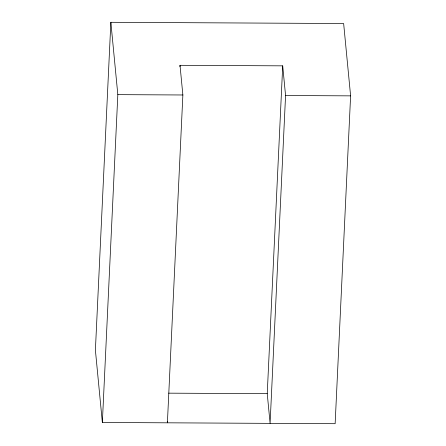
<?xml version="1.0" encoding="UTF-8"?>
<svg xmlns="http://www.w3.org/2000/svg" width="446" height="446" viewBox="0 0 446 446"><rect width="100%" height="100%" fill="white"/><g stroke="black" fill="none" stroke-linecap="round" stroke-linejoin="round"><path stroke-width="0.67" d="M110.859 22.3L95.394 350.138L102.357 422.473L335.141 423.7L350.606 95.862L343.643 23.527L110.859 22.3L117.828 94.641L102.357 422.473M179.944 66.694L180.011 65.306L282.708 65.846L285.568 95.522L270.098 423.36L267.238 393.679L282.708 65.846M180.011 65.306L182.871 94.981L167.401 422.819L167.267 421.437M117.828 94.641L182.871 94.981M285.568 95.522L350.606 95.862M168.705 393.16L267.238 393.679"/></g></svg>
